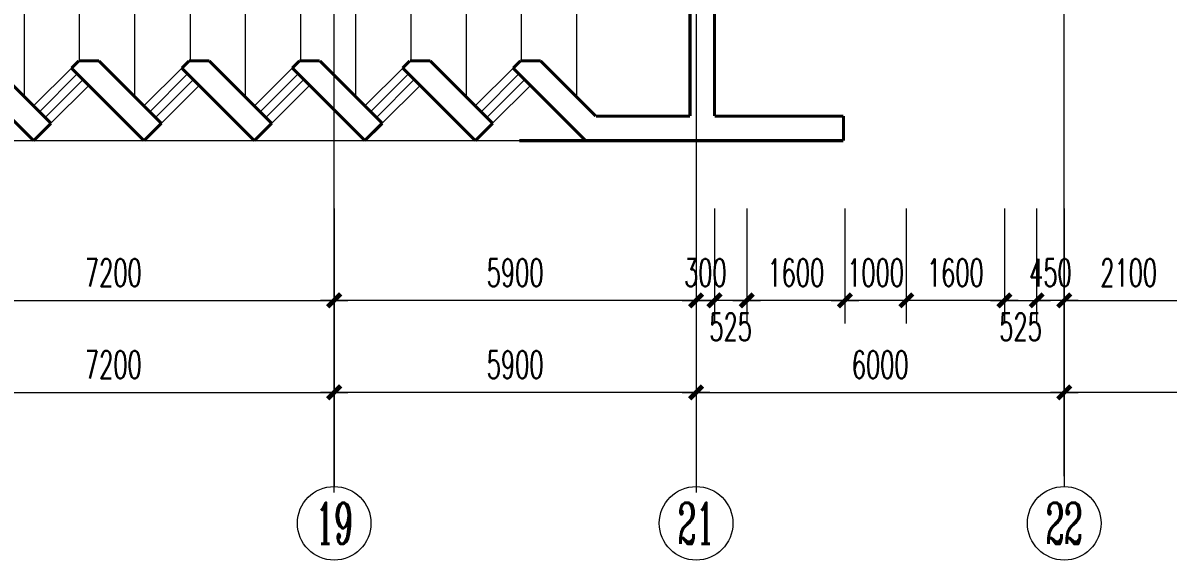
# Model space of a CAD drawing. Extents: x 2719331 to 3465925, y -270324 to -167476.
# Drawn here: x 3224837 to 3243504, y -249505 to -240748 of the extents above; entities that cross this region are included whole.
import ezdxf
from ezdxf.enums import TextEntityAlignment as Align

# ---------------------------------------------------------------- set-up
doc = ezdxf.new("R2010")
doc.units = 0
doc.header["$LTSCALE"] = 1500
doc.header["$MEASUREMENT"] = 0
doc.layers.get('0').update_dxf_attribs({"linetype": 'CONTINUOUS', "lineweight": 0})
doc.layers.get('DEFPOINTS').update_dxf_attribs({"linetype": 'CONTINUOUS', "lineweight": 5})
for name, color, linetype, lineweight in [('AXIS', 7, 'CONTINUOUS', 5), ('AXIS_TEXT', 7, 'CONTINUOUS', 5), ('LVTRY', 7, 'CONTINUOUS', 5), ('PUB_DIM', 250, 'CONTINUOUS', 5), ('WALL', 7, 'CONTINUOUS', 5), ('WINDOW', 7, 'CONTINUOUS', 5), ('WINDOW_TEXT', 7, 'CONTINUOUS', 5), ('我的', 7, 'CONTINUOUS', 5)]:
    doc.layers.add(name, color=color, linetype=linetype, lineweight=lineweight)
doc.styles.add('COMPLEX', font='COMPLEX')
doc.styles.add('DIM_FONT', font='romans.shx', dxfattribs={"width": 0.6})
doc.styles.add('SIMPLEX', font='SIMPLEX.SHX', dxfattribs={"width": 0.6})
doc.dimstyles.new('DIMN150', dxfattribs={"dimscale": 1.5, "dimtxt": 300, "dimasz": 1, "dimexe": 250, "dimexo": 300, "dimgap": 150, "dimtad": 1, "dimdec": 0, "dimdsep": 46, "dimtxsty": 'DIM_FONT', "dimblk": '_DIMX', "dimcen": 2.5, "dimdle": 0.3, "dimclrd": 7, "dimclre": 256, "dimclrt": 256, "dimadec": 0, "dimazin": 0, "dimtfac": 1, "dimtdec": 0, "dimtix": 1, "dimtmove": 2, "dimatfit": 3, "dimldrblk": '_DIMX', "dimfxl": 1, "dimtvp": 1, "dimtolj": 1, "dimtzin": 0, "dimlwd": -1, "dimlwe": -1, "dimarcsym": 0})

# ---------------------------------------------------------------- blocks, each defined once
blk = doc.blocks.new('_WBLK')
for p, q in [((-0.5, 0.5), (0.5, 0.5)), ((0.5, 0.167), (-0.5, 0.167)), ((0.5, -0.167), (-0.5, -0.167)), ((-0.5, -0.5), (0.5, -0.5))]:
    blk.add_line(p, q)
at = {"layer": 'WINDOW_TEXT', "style": 'SIMPLEX', "flags": 9}
blk.add_attdef('A', text='', height=1, dxfattribs=at).set_placement((0, 1.5), align=Align.MIDDLE)
blk = doc.blocks.new('_AXISO')
blk.add_circle((0, 0), 0.5)
at = {"layer": 'AXIS_TEXT', "style": 'COMPLEX', "width": 1.041667}
blk.add_attdef('A', text='', height=0.56, dxfattribs=at).set_placement((-0.25, -0.28), (0.25, -0.28), align=Align.FIT)
blk = doc.blocks.new('_DIMX')
blk.add_line((-150, 0), (150, 0))
at = {"const_width": 50}
blk.add_lwpolyline([(-70, -70), (70, 70)], dxfattribs=at)
blk = doc.blocks.new('*D1404')
at = {"layer": 'DEFPOINTS', "color": 0, "lineweight": 25}
for p in [(3239236, -243321), (3240836, -243321), (3239236, -245271)]:
    blk.add_point(p, dxfattribs=at)
at = {"layer": '我的'}
for p, q in [((3239236, -243771), (3239236, -245646)), ((3240836, -243771), (3240836, -245646))]:
    blk.add_line(p, q, dxfattribs=at)
at = {"layer": '我的', "color": 7}
blk.add_line((3240835, -245271), (3239238, -245271), dxfattribs=at)
at = {"layer": '我的', "color": 7, "xscale": 1.5, "yscale": 1.5, "zscale": 1.5, "rotation": 180}
blk.add_blockref('_DIMX', (3239236, -245271), dxfattribs=at)
at = {"layer": '我的', "color": 7, "xscale": 1.5, "yscale": 1.5, "zscale": 1.5}
blk.add_blockref('_DIMX', (3240836, -245271), dxfattribs=at)
at = {"layer": '我的', "lineweight": 0, "insert": (3240036, -244821), "char_height": 450, "attachment_point": 5, "style": 'DIM_FONT'}
blk.add_mtext('\\A1;1600', dxfattribs=at)
blk = doc.blocks.new('*D1405')
at = {"layer": 'DEFPOINTS', "color": 0, "lineweight": 25}
for p in [(3238236, -243321), (3239236, -243321), (3238236, -245271)]:
    blk.add_point(p, dxfattribs=at)
at = {"layer": '我的'}
for p, q in [((3238236, -243771), (3238236, -245646)), ((3239236, -243771), (3239236, -245646))]:
    blk.add_line(p, q, dxfattribs=at)
at = {"layer": '我的', "color": 7}
for p, q in [((3238235, -245271), (3238233, -245271)), ((3239236, -245271), (3238236, -245271)), ((3239238, -245271), (3239239, -245271))]:
    blk.add_line(p, q, dxfattribs=at)
at = {"layer": '我的', "color": 7, "xscale": 1.5, "yscale": 1.5, "zscale": 1.5}
blk.add_blockref('_DIMX', (3238236, -245271), dxfattribs=at)
at = {"layer": '我的', "color": 7, "xscale": 1.5, "yscale": 1.5, "zscale": 1.5, "rotation": 180}
blk.add_blockref('_DIMX', (3239236, -245271), dxfattribs=at)
at = {"layer": '我的', "lineweight": 0, "insert": (3238736, -244821), "char_height": 450, "attachment_point": 5, "style": 'DIM_FONT'}
blk.add_mtext('\\A1;1000', dxfattribs=at)
blk = doc.blocks.new('*D1406')
at = {"layer": 'DEFPOINTS', "color": 0, "lineweight": 25}
for p in [(3236636, -243321), (3238236, -243321), (3236636, -245271)]:
    blk.add_point(p, dxfattribs=at)
at = {"layer": '我的'}
for p, q in [((3236636, -243771), (3236636, -245646)), ((3238236, -243771), (3238236, -245646))]:
    blk.add_line(p, q, dxfattribs=at)
at = {"layer": '我的', "color": 7}
blk.add_line((3238235, -245271), (3236638, -245271), dxfattribs=at)
at = {"layer": '我的', "color": 7, "xscale": 1.5, "yscale": 1.5, "zscale": 1.5, "rotation": 180}
blk.add_blockref('_DIMX', (3236636, -245271), dxfattribs=at)
at = {"layer": '我的', "color": 7, "xscale": 1.5, "yscale": 1.5, "zscale": 1.5}
blk.add_blockref('_DIMX', (3238236, -245271), dxfattribs=at)
at = {"layer": '我的', "lineweight": 0, "insert": (3237436, -244821), "char_height": 450, "attachment_point": 5, "style": 'DIM_FONT'}
blk.add_mtext('\\A1;1600', dxfattribs=at)
blk = doc.blocks.new('*D1407')
at = {"layer": 'DEFPOINTS', "color": 0, "lineweight": 25}
for p in [(3236111, -243321), (3236636, -243321), (3236111, -245271)]:
    blk.add_point(p, dxfattribs=at)
at = {"layer": '我的'}
for p, q in [((3236111, -243771), (3236111, -245646)), ((3236636, -243771), (3236636, -245646))]:
    blk.add_line(p, q, dxfattribs=at)
at = {"layer": '我的', "color": 7}
blk.add_line((3236635, -245271), (3236113, -245271), dxfattribs=at)
at = {"layer": '我的', "color": 7, "xscale": 1.5, "yscale": 1.5, "zscale": 1.5, "rotation": 180}
blk.add_blockref('_DIMX', (3236111, -245271), dxfattribs=at)
at = {"layer": '我的', "color": 7, "xscale": 1.5, "yscale": 1.5, "zscale": 1.5}
blk.add_blockref('_DIMX', (3236636, -245271), dxfattribs=at)
at = {"layer": '我的', "lineweight": 0, "insert": (3236374, -245703), "char_height": 450, "attachment_point": 5, "style": 'DIM_FONT'}
blk.add_mtext('\\A1;525', dxfattribs=at)
blk = doc.blocks.new('*D1432')
at = {"layer": 'DEFPOINTS', "color": 0, "lineweight": 25}
for p in [(3222711, -243321), (3229911, -243321), (3229911, -245271)]:
    blk.add_point(p, dxfattribs=at)
at = {"layer": '我的'}
for p, q in [((3222711, -243771), (3222711, -245646)), ((3229911, -243771), (3229911, -245646))]:
    blk.add_line(p, q, dxfattribs=at)
at = {"layer": '我的', "color": 7}
blk.add_line((3222713, -245271), (3229910, -245271), dxfattribs=at)
at = {"layer": '我的', "color": 7, "xscale": 1.5, "yscale": 1.5, "zscale": 1.5, "rotation": 180}
blk.add_blockref('_DIMX', (3222711, -245271), dxfattribs=at)
at = {"layer": '我的', "color": 7, "xscale": 1.5, "yscale": 1.5, "zscale": 1.5}
blk.add_blockref('_DIMX', (3229911, -245271), dxfattribs=at)
at = {"layer": '我的', "lineweight": 0, "insert": (3226311, -244821), "char_height": 450, "attachment_point": 5, "style": 'DIM_FONT'}
blk.add_mtext('\\A1;7200', dxfattribs=at)
blk = doc.blocks.new('*D1433')
at = {"layer": 'DEFPOINTS', "color": 0, "lineweight": 25}
for p in [(3222711, -243321), (3229911, -243321), (3229911, -246771)]:
    blk.add_point(p, dxfattribs=at)
at = {"layer": '我的'}
for p, q in [((3222711, -243771), (3222711, -247146)), ((3229911, -243771), (3229911, -247146))]:
    blk.add_line(p, q, dxfattribs=at)
at = {"layer": '我的', "color": 7}
blk.add_line((3222713, -246771), (3229910, -246771), dxfattribs=at)
at = {"layer": '我的', "color": 7, "xscale": 1.5, "yscale": 1.5, "zscale": 1.5, "rotation": 180}
blk.add_blockref('_DIMX', (3222711, -246771), dxfattribs=at)
at = {"layer": '我的', "color": 7, "xscale": 1.5, "yscale": 1.5, "zscale": 1.5}
blk.add_blockref('_DIMX', (3229911, -246771), dxfattribs=at)
at = {"layer": '我的', "lineweight": 0, "insert": (3226311, -246321), "char_height": 450, "attachment_point": 5, "style": 'DIM_FONT'}
blk.add_mtext('\\A1;7200', dxfattribs=at)
blk = doc.blocks.new('*D1434')
at = {"layer": 'DEFPOINTS', "color": 0, "lineweight": 25}
for p in [(3229911, -243321), (3235811, -243321), (3229911, -245271)]:
    blk.add_point(p, dxfattribs=at)
at = {"layer": '我的'}
for p, q in [((3229911, -243771), (3229911, -245646)), ((3235811, -243771), (3235811, -245646))]:
    blk.add_line(p, q, dxfattribs=at)
at = {"layer": '我的', "color": 7}
blk.add_line((3235810, -245271), (3229913, -245271), dxfattribs=at)
at = {"layer": '我的', "color": 7, "xscale": 1.5, "yscale": 1.5, "zscale": 1.5}
for p, rotation in [((3229911, -245271), 179.9999999999796), ((3235811, -245271), 359.9999999999797)]:
    blk.add_blockref('_DIMX', p, dxfattribs=dict(at, rotation=rotation))
at = {"layer": '我的', "lineweight": 0, "insert": (3232861, -244821), "char_height": 450, "attachment_point": 5, "style": 'DIM_FONT'}
blk.add_mtext('\\A1;5900', dxfattribs=at)
blk = doc.blocks.new('*D1435')
at = {"layer": 'DEFPOINTS', "color": 0, "lineweight": 25}
for p in [(3229911, -243321), (3235811, -243321), (3229911, -246771)]:
    blk.add_point(p, dxfattribs=at)
at = {"layer": '我的'}
for p, q in [((3229911, -243771), (3229911, -247146)), ((3235811, -243771), (3235811, -247146))]:
    blk.add_line(p, q, dxfattribs=at)
at = {"layer": '我的', "color": 7}
blk.add_line((3235810, -246771), (3229913, -246771), dxfattribs=at)
at = {"layer": '我的', "color": 7, "xscale": 1.5, "yscale": 1.5, "zscale": 1.5, "rotation": 180}
blk.add_blockref('_DIMX', (3229911, -246771), dxfattribs=at)
at = {"layer": '我的', "color": 7, "xscale": 1.5, "yscale": 1.5, "zscale": 1.5}
blk.add_blockref('_DIMX', (3235811, -246771), dxfattribs=at)
at = {"layer": '我的', "lineweight": 0, "insert": (3232861, -246321), "char_height": 450, "attachment_point": 5, "style": 'DIM_FONT'}
blk.add_mtext('\\A1;5900', dxfattribs=at)
blk = doc.blocks.new('*D1436')
at = {"layer": 'DEFPOINTS', "color": 0, "lineweight": 25}
for p in [(3235811, -243321), (3236111, -243321), (3236111, -245271)]:
    blk.add_point(p, dxfattribs=at)
at = {"layer": '我的'}
for p, q in [((3235811, -243771), (3235811, -245646)), ((3236111, -243771), (3236111, -245646))]:
    blk.add_line(p, q, dxfattribs=at)
at = {"layer": '我的', "color": 7}
for p, q in [((3235810, -245271), (3235808, -245271)), ((3235811, -245271), (3236111, -245271)), ((3236113, -245271), (3236114, -245271))]:
    blk.add_line(p, q, dxfattribs=at)
at = {"layer": '我的', "color": 7, "xscale": 1.5, "yscale": 1.5, "zscale": 1.5}
blk.add_blockref('_DIMX', (3235811, -245271), dxfattribs=at)
at = {"layer": '我的', "color": 7, "xscale": 1.5, "yscale": 1.5, "zscale": 1.5, "rotation": 180}
blk.add_blockref('_DIMX', (3236111, -245271), dxfattribs=at)
at = {"layer": '我的', "lineweight": 0, "insert": (3235961, -244821), "char_height": 450, "attachment_point": 5, "style": 'DIM_FONT'}
blk.add_mtext('\\A1;300', dxfattribs=at)
blk = doc.blocks.new('*D1437')
at = {"layer": 'DEFPOINTS', "color": 0, "lineweight": 25}
for p in [(3240836, -243321), (3241361, -243321), (3241361, -245271)]:
    blk.add_point(p, dxfattribs=at)
at = {"layer": '我的'}
for p, q in [((3240836, -243771), (3240836, -245646)), ((3241361, -243771), (3241361, -245646))]:
    blk.add_line(p, q, dxfattribs=at)
at = {"layer": '我的', "color": 7}
blk.add_line((3240838, -245271), (3241360, -245271), dxfattribs=at)
at = {"layer": '我的', "color": 7, "xscale": 1.5, "yscale": 1.5, "zscale": 1.5, "rotation": 180}
blk.add_blockref('_DIMX', (3240836, -245271), dxfattribs=at)
at = {"layer": '我的', "color": 7, "xscale": 1.5, "yscale": 1.5, "zscale": 1.5}
blk.add_blockref('_DIMX', (3241361, -245271), dxfattribs=at)
at = {"layer": '我的', "lineweight": 0, "insert": (3241099, -245703), "char_height": 450, "attachment_point": 5, "style": 'DIM_FONT'}
blk.add_mtext('\\A1;525', dxfattribs=at)
blk = doc.blocks.new('*D1438')
at = {"layer": 'DEFPOINTS', "color": 0, "lineweight": 25}
for p in [(3241361, -243321), (3241811, -243321), (3241361, -245271)]:
    blk.add_point(p, dxfattribs=at)
at = {"layer": '我的'}
for p, q in [((3241361, -243771), (3241361, -245646)), ((3241811, -243771), (3241811, -245646))]:
    blk.add_line(p, q, dxfattribs=at)
at = {"layer": '我的', "color": 7}
for p, q in [((3241360, -245271), (3241358, -245271)), ((3241811, -245271), (3241361, -245271)), ((3241813, -245271), (3241814, -245271))]:
    blk.add_line(p, q, dxfattribs=at)
at = {"layer": '我的', "color": 7, "xscale": 1.5, "yscale": 1.5, "zscale": 1.5}
blk.add_blockref('_DIMX', (3241361, -245271), dxfattribs=at)
at = {"layer": '我的', "color": 7, "xscale": 1.5, "yscale": 1.5, "zscale": 1.5, "rotation": 180}
blk.add_blockref('_DIMX', (3241811, -245271), dxfattribs=at)
at = {"layer": '我的', "lineweight": 0, "insert": (3241586, -244821), "char_height": 450, "attachment_point": 5, "style": 'DIM_FONT'}
blk.add_mtext('\\A1;450', dxfattribs=at)
blk = doc.blocks.new('*D1439')
at = {"layer": 'DEFPOINTS', "color": 0, "lineweight": 25}
for p in [(3241811, -243321), (3243911, -243321), (3243911, -245271)]:
    blk.add_point(p, dxfattribs=at)
at = {"layer": '我的'}
for p, q in [((3241811, -243771), (3241811, -245646)), ((3243911, -243771), (3243911, -245646))]:
    blk.add_line(p, q, dxfattribs=at)
at = {"layer": '我的', "color": 7}
blk.add_line((3241813, -245271), (3243910, -245271), dxfattribs=at)
at = {"layer": '我的', "color": 7, "xscale": 1.5, "yscale": 1.5, "zscale": 1.5, "rotation": 180}
blk.add_blockref('_DIMX', (3241811, -245271), dxfattribs=at)
at = {"layer": '我的', "color": 7, "xscale": 1.5, "yscale": 1.5, "zscale": 1.5}
blk.add_blockref('_DIMX', (3243911, -245271), dxfattribs=at)
at = {"layer": '我的', "lineweight": 0, "insert": (3242861, -244821), "char_height": 450, "attachment_point": 5, "style": 'DIM_FONT'}
blk.add_mtext('\\A1;2100', dxfattribs=at)
blk = doc.blocks.new('*D1448')
at = {"layer": 'DEFPOINTS', "color": 0, "lineweight": 25}
for p in [(3235811, -243321), (3241811, -243321), (3241811, -246771)]:
    blk.add_point(p, dxfattribs=at)
at = {"layer": '我的'}
for p, q in [((3235811, -243771), (3235811, -247146)), ((3241811, -243771), (3241811, -247146))]:
    blk.add_line(p, q, dxfattribs=at)
at = {"layer": '我的', "color": 7}
blk.add_line((3235813, -246771), (3241810, -246771), dxfattribs=at)
at = {"layer": '我的', "color": 7, "xscale": 1.5, "yscale": 1.5, "zscale": 1.5, "rotation": 180}
blk.add_blockref('_DIMX', (3235811, -246771), dxfattribs=at)
at = {"layer": '我的', "color": 7, "xscale": 1.5, "yscale": 1.5, "zscale": 1.5}
blk.add_blockref('_DIMX', (3241811, -246771), dxfattribs=at)
at = {"layer": '我的', "lineweight": 0, "insert": (3238811, -246321), "char_height": 450, "attachment_point": 5, "style": 'DIM_FONT'}
blk.add_mtext('\\A1;6000', dxfattribs=at)
blk = doc.blocks.new('*D1449')
at = {"layer": 'DEFPOINTS', "color": 0, "lineweight": 25}
for p in [(3241811, -243321), (3248311, -243321), (3241811, -246771)]:
    blk.add_point(p, dxfattribs=at)
at = {"layer": '我的'}
for p, q in [((3241811, -243771), (3241811, -247146)), ((3248311, -243771), (3248311, -247146))]:
    blk.add_line(p, q, dxfattribs=at)
at = {"layer": '我的', "color": 7}
blk.add_line((3248310, -246771), (3241813, -246771), dxfattribs=at)
at = {"layer": '我的', "color": 7, "xscale": 1.5, "yscale": 1.5, "zscale": 1.5, "rotation": 180}
blk.add_blockref('_DIMX', (3241811, -246771), dxfattribs=at)
at = {"layer": '我的', "color": 7, "xscale": 1.5, "yscale": 1.5, "zscale": 1.5}
blk.add_blockref('_DIMX', (3248311, -246771), dxfattribs=at)
at = {"layer": '我的', "lineweight": 0, "insert": (3245061, -246321), "char_height": 450, "attachment_point": 5, "style": 'DIM_FONT'}
blk.add_mtext('\\A1;6500', dxfattribs=at)

msp = doc.modelspace()

# ---------------------------------------------------------------- linework, layer by layer
at = {"layer": 'LVTRY', "lineweight": 0}
for p, q in [((3224861.1, -241367.8), (3224861.1, -227317.4)), ((3224861.1, -241951.8), (3224861.1, -227317.4)), ((3225761.1, -241367.8), (3225761.1, -227317.4)), ((3226661.1, -241367.8), (3226661.1, -227317.4)), ((3226661.1, -241951.8), (3226661.1, -227317.4)), ((3227561.1, -227317.4), (3227561.1, -241367.8)), ((3228461.1, -227317.4), (3228461.1, -241367.8)), ((3228461.1, -227317.4), (3228461.1, -241951.8)), ((3229361.1, -227317.4), (3229361.1, -241367.8)), ((3230261.1, -227317.4), (3230261.1, -241367.8)), ((3230261.1, -227317.4), (3230261.1, -241951.8)), ((3231161.1, -227317.4), (3231161.1, -241367.8)), ((3232061.1, -227317.4), (3232061.1, -241367.8)), ((3232061.1, -227317.4), (3232061.1, -241951.8)), ((3232961.1, -227317.4), (3232961.1, -241367.8)), ((3233861.1, -227317.4), (3233861.1, -241367.8)), ((3233861.1, -227317.4), (3233861.1, -241951.8))]:
    msp.add_line(p, q, dxfattribs=at)
at = {"layer": 'PUB_DIM', "lineweight": 0, "const_width": 50}
msp.add_lwpolyline([(3234011.1, -242667.4), (3232928.6, -242667.4)], dxfattribs=at)
at = {"layer": 'WALL', "lineweight": 0}
msp.add_line((3219611.1, -242667.4), (3234011.1, -242667.4), dxfattribs=at)
at = {"layer": 'WALL', "lineweight": 0, "const_width": 50}
for points in [[(3235711.1, -227317.4), (3235711.1, -242267.4)], [(3236111.1, -234667.4), (3236111.1, -242267.4)], [(3225294, -242384.6), (3224277.1, -241367.8)], [(3225628.3, -241484.6), (3225745.1, -241367.8)], [(3226077.1, -241367.8), (3225745.1, -241367.8)], [(3227094, -242384.6), (3226077.1, -241367.8)], [(3227428.3, -241484.6), (3227545.1, -241367.8)], [(3227877.1, -241367.8), (3227545.1, -241367.8)], [(3228894, -242384.6), (3227877.1, -241367.8)], [(3229228.3, -241484.6), (3229345.1, -241367.8)], [(3229677.1, -241367.8), (3229345.1, -241367.8)], [(3230694, -242384.6), (3229677.1, -241367.8)], [(3231028.3, -241484.6), (3231145.1, -241367.8)], [(3231477.1, -241367.8), (3231145.1, -241367.8)], [(3232494, -242384.6), (3231477.1, -241367.8)], [(3232828.3, -241484.6), (3232945.1, -241367.8)], [(3233277.1, -241367.8), (3232945.1, -241367.8)], [(3234176.8, -242267.4), (3233277.1, -241367.8)], [(3225011.1, -242667.4), (3223828.3, -241484.6)], [(3226811.1, -242667.4), (3225628.3, -241484.6)], [(3228611.1, -242667.4), (3227428.3, -241484.6)], [(3230411.1, -242667.4), (3229228.3, -241484.6)], [(3232211.1, -242667.4), (3231028.3, -241484.6)], [(3234011.1, -242667.4), (3232828.3, -241484.6)], [(3235711.1, -242267.4), (3234176.8, -242267.4)], [(3236111.1, -242267.4), (3238211.1, -242267.4)], [(3238211.1, -242667.4), (3238211.1, -242267.4)], [(3238211.1, -242667.4), (3238211.1, -242267.4)], [(3225294, -242384.6), (3225011.1, -242667.4)], [(3227094, -242384.6), (3226811.1, -242667.4)], [(3228894, -242384.6), (3228611.1, -242667.4)], [(3230694, -242384.6), (3230411.1, -242667.4)], [(3232494, -242384.6), (3232211.1, -242667.4)], [(3234011.1, -242667.4), (3238211.1, -242667.4)]]:
    msp.add_lwpolyline(points, dxfattribs=at)
at = {"layer": '我的', "lineweight": 0}
for p, q in [((3241811.1, -248136.4), (3241811.1, -214517.4)), ((3229911.1, -248404.1), (3229911.1, -222117.4)), ((3235811.1, -222117.4), (3235811.1, -248404.1)), ((3229911.1, -246331.6), (3229911.1, -248305)), ((3235811.1, -246331.6), (3235811.1, -248305)), ((3241811.1, -246331.6), (3241811.1, -248305))]:
    msp.add_line(p, q, dxfattribs=at)

# ---------------------------------------------------------------- block references
at = {"layer": 'AXIS', "lineweight": 0}
ref = msp.add_blockref('_AXISO', (3229911.1, -248905), dxfattribs=dict(at, xscale=1200, yscale=1200, zscale=1200))
ref.add_attrib('A', '19', dxfattribs={"layer": 'AXIS_TEXT', "height": 672, "style": 'COMPLEX', "width": 0.646552}).set_placement((3229611.1, -249241), (3230211.1, -249241), align=Align.FIT)
ref = msp.add_blockref('_AXISO', (3235811.1, -248905), dxfattribs=dict(at, xscale=1200, yscale=1200, zscale=1200))
ref.add_attrib('A', '21', dxfattribs={"layer": 'AXIS_TEXT', "height": 672, "style": 'COMPLEX', "width": 0.646552}).set_placement((3235511.1, -249241), (3236111.1, -249241), align=Align.FIT)
ref = msp.add_blockref('_AXISO', (3241811.1, -248905), dxfattribs=dict(at, xscale=1200, yscale=1200, zscale=1200))
ref.add_attrib('A', '22', dxfattribs={"layer": 'AXIS_TEXT', "height": 672, "style": 'COMPLEX', "width": 0.551471}).set_placement((3241511.1, -249241), (3242111.1, -249241), align=Align.FIT)
at = {"layer": 'WINDOW', "lineweight": 0, "xscale": 873, "yscale": 400, "zscale": 873, "rotation": 44.99999999999437}
for p in [(3225461.1, -241934.7), (3227261.1, -241934.7), (3229061.1, -241934.7), (3230861.1, -241934.7), (3232661.1, -241934.7)]:
    msp.add_blockref('_WBLK', p, dxfattribs=at)

# ---------------------------------------------------------------- dimensions: what is measured, and where the dimension line sits
at = {"layer": '我的', "lineweight": 0}
for p1, distance, picture, middle in [((3222711.1, -243320.6), -1950, '*D1432', (3226311.1, -244820.6)), ((3235811.1, -243320.6), 1950, '*D1434', (3232861.1, -244820.6))]:
    dim = msp.add_aligned_dim(p1=p1, p2=(3229911.1, -243320.6), distance=distance, dimstyle='DIMN150', dxfattribs=at)
    dim.commit()
    dim.dimension.update_dxf_attribs({"geometry": picture, "text_midpoint": middle})
for base, p1, p2, picture, middle in [((3229911.1, -246770.6), (3222711.1, -243320.6), (3229911.1, -243320.6), '*D1433', (3226311.1, -246320.6)), ((3229911.1, -246770.6), (3235811.1, -243320.6), (3229911.1, -243320.6), '*D1435', (3232861.1, -246320.6)), ((3236111.1, -245270.6), (3235811.1, -243320.6), (3236111.1, -243320.6), '*D1436', (3235961.1, -244820.6)), ((3241811.1, -246770.6), (3235811.1, -243320.6), (3241811.1, -243320.6), '*D1448', (3238811.1, -246320.6)), ((3236636.1, -245270.6), (3238236.1, -243320.6), (3236636.1, -243320.6), '*D1406', (3237436.1, -244820.6)), ((3238236.1, -245270.6), (3239236.1, -243320.6), (3238236.1, -243320.6), '*D1405', (3238736.1, -244820.6)), ((3239236.1, -245270.6), (3240836.1, -243320.6), (3239236.1, -243320.6), '*D1404', (3240036.1, -244820.6)), ((3241361.1, -245270.6), (3241811.1, -243320.6), (3241361.1, -243320.6), '*D1438', (3241586.1, -244820.6)), ((3243911.1, -245270.6), (3241811.1, -243320.6), (3243911.1, -243320.6), '*D1439', (3242861.1, -244820.6)), ((3241811.1, -246770.6), (3248311.1, -243320.6), (3241811.1, -243320.6), '*D1449', (3245061.1, -246320.6))]:
    dim = msp.add_linear_dim(base=base, p1=p1, p2=p2, dimstyle='DIMN150', dxfattribs=at)
    dim.commit()
    dim.dimension.update_dxf_attribs({"geometry": picture, "text_midpoint": middle})
for base, p1, p2, picture, middle in [((3236111.1, -245270.6), (3236636.1, -243320.6), (3236111.1, -243320.6), '*D1407', (3236373.6, -245702.6)), ((3241361.1, -245270.6), (3240836.1, -243320.6), (3241361.1, -243320.6), '*D1437', (3241098.6, -245702.6))]:
    dim = msp.add_linear_dim(base=base, p1=p1, p2=p2, dimstyle='DIMN150', dxfattribs=at)
    dim.commit()
    dim.dimension.update_dxf_attribs({"geometry": picture, "text_midpoint": middle, "dimtype": 160})

doc.saveas('drawing.dxf')
